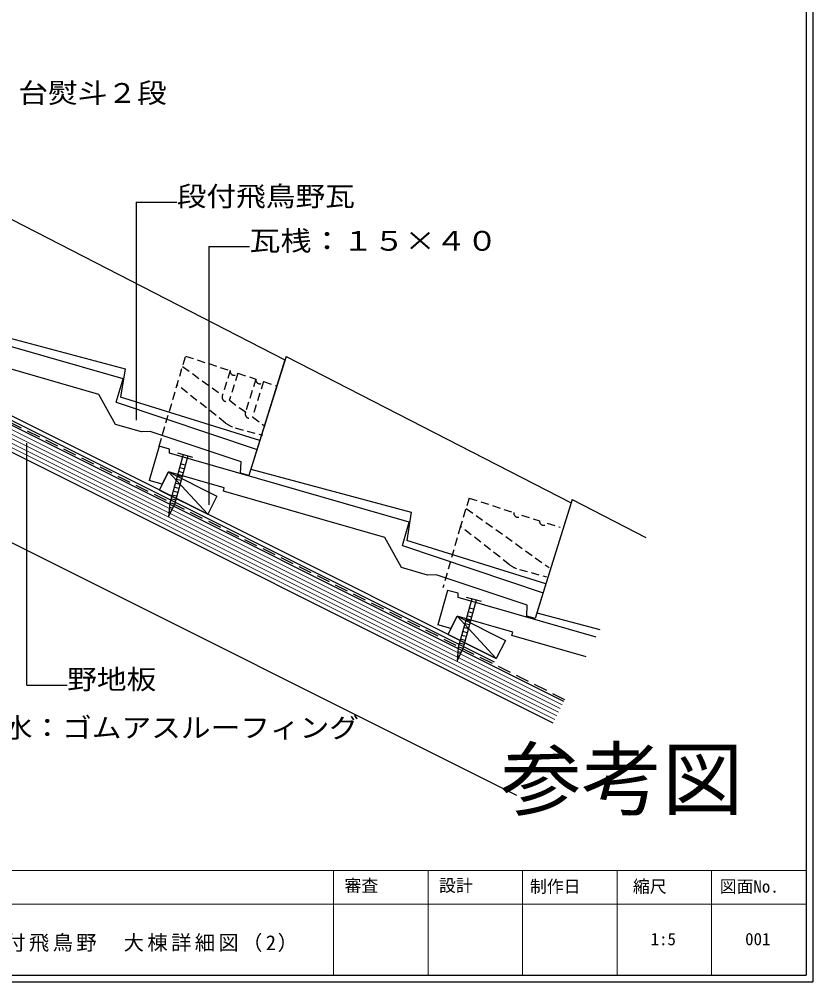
# Model space of a CAD drawing. Units: millimetres, scale not verified. Extents: x -1898 to 2142, y -2692 to 1538.
# Drawn here: x 1554 to 2142, y -1252 to -539 of the extents above; entities that cross this region are included whole.
import ezdxf
from ezdxf.enums import TextEntityAlignment as Align

# ---------------------------------------------------------------- set-up
doc = ezdxf.new("R2010")
doc.units = ezdxf.units.MM
doc.header["$LTSCALE"] = 5
doc.linetypes.add('DASHED1', pattern=[1.8, 1.2, -0.6])
doc.linetypes.add('DASHED2', pattern=[3, 2, -1])
doc.layers.add('0-A', color=2, linetype='Continuous', lineweight=25)
doc.styles.add('ＭＳ ゴシック', font='')
doc.styles.get('ＭＳ ゴシック').set_extended_font_data('MS Gothic')

msp = doc.modelspace()

# ---------------------------------------------------------------- linework, layer by layer
at = {"layer": '0-A'}
for p, q in [((2136.806, 93.147), (2136.806, -1246.853)), ((1539.636, -682.739), (1750.779, -791.072)), ((1612.92, -816.791), (1493.181, -782.466)), ((1750.779, -791.072), (1724.084, -876.748)), ((1751.607, -788.751), (1962.747, -897.129)), ((1632.39, -797.897), (1629.007, -818.836)), ((1625.826, -822.573), (1630.787, -805.268)), ((1625.262, -839.056), (1612.92, -816.791)), ((1732.118, -850.964), (1629.007, -818.836)), ((1625.826, -822.573), (1730.189, -857.693)), ((1644.487, -844.567), (1625.262, -839.056)), ((1650.807, -844.298), (1644.487, -844.567)), ((1718.23, -866.747), (1650.807, -844.298)), ((1657.524, -855.051), (1650.216, -880.523)), ((1665.213, -857.256), (1657.639, -855.084)), ((1717.949, -874.989), (1718.23, -866.747)), ((1659.829, -883.281), (1664.508, -874.22)), ((1705.841, -886.077), (1664.508, -874.22)), ((1724.084, -876.748), (1717.949, -874.989)), ((1659.829, -883.281), (1650.216, -880.523)), ((1705.152, -888.479), (1705.841, -886.077)), ((1824.883, -922.827), (1705.152, -888.479)), ((1963.608, -894.705), (1937.462, -978.572)), ((1962.747, -897.129), (1944.077, -957.019)), ((1963.608, -894.705), (2018.185, -922.708)), ((1844.358, -903.934), (1840.971, -924.874)), ((1837.788, -928.609), (1842.752, -911.307)), ((1837.222, -945.092), (1824.883, -922.827)), ((1944.076, -957.019), (1840.971, -924.874)), ((1837.788, -928.609), (1941.994, -963.696)), ((1856.446, -950.608), (1837.222, -945.092)), ((1862.766, -950.339), (1856.446, -950.608)), ((1930.185, -972.801), (1862.766, -950.339)), ((1944.076, -957.019), (1936.037, -982.802)), ((1879.118, -967.285), (1878.984, -964.125)), ((1981.256, -996.565), (1879.118, -967.285)), ((1929.902, -981.041), (1930.185, -972.801)), ((1873.604, -990.153), (1878.282, -981.09)), ((1919.618, -992.941), (1878.282, -981.09)), ((1936.037, -982.802), (1929.902, -981.041)), ((1937.462, -978.572), (1984.039, -991.001)), ((1873.604, -990.153), (1863.99, -987.394)), ((1918.927, -995.342), (1919.618, -992.941)), ((1973.977, -1011.123), (1918.927, -995.342)), ((156.806, -1246.853), (2136.806, -1246.853))]:
    msp.add_line(p, q, dxfattribs=at)
at = {"layer": '0-A', "color": 7}
for p, q in [((2141.806, 98.147), (2141.806, -1251.853)), ((1678.737, -862.323), (1668.826, -898.376)), ((1682.594, -863.383), (1671.506, -860.335)), ((1676.882, -869.072), (1673.507, -868.144)), ((1657.807, -887.62), (1664.515, -874.204)), ((1664.515, -874.204), (1700.292, -892.093)), ((1693.584, -905.509), (1664.515, -874.204)), ((1674.496, -877.75), (1671.121, -876.822)), ((1675.291, -874.858), (1671.917, -873.93)), ((1676.087, -871.965), (1672.712, -871.037)), ((1672.906, -883.536), (1669.531, -882.608)), ((1673.701, -880.643), (1670.326, -879.715)), ((1657.807, -887.62), (1693.584, -905.509)), ((1671.315, -889.321), (1667.941, -888.393)), ((1672.11, -886.428), (1668.736, -885.5)), ((1668.929, -897.999), (1665.554, -897.071)), ((1669.725, -895.107), (1666.35, -894.179)), ((1670.52, -892.214), (1667.145, -891.286)), ((1700.292, -892.093), (1693.584, -905.509)), ((1664.488, -907.554), (1668.826, -898.376)), ((1666.223, -903.883), (1664.873, -903.511)), ((1667.525, -901.129), (1665.162, -900.479)), ((1892.505, -969.208), (1882.593, -1005.261)), ((1896.362, -970.269), (1885.274, -967.22)), ((1890.65, -975.957), (1887.275, -975.03)), ((1871.575, -994.506), (1878.282, -981.09)), ((1878.282, -981.09), (1914.06, -998.978)), ((1907.352, -1012.394), (1878.283, -981.089)), ((1888.264, -984.636), (1884.889, -983.708)), ((1889.059, -981.743), (1885.684, -980.815)), ((1889.855, -978.85), (1886.48, -977.923)), ((1886.673, -990.421), (1883.299, -989.493)), ((1887.469, -987.529), (1884.094, -986.6)), ((1871.575, -994.506), (1907.352, -1012.394)), ((1884.288, -999.099), (1880.913, -998.172)), ((1885.083, -996.207), (1881.708, -995.279)), ((1885.878, -993.314), (1882.504, -992.386)), ((1878.256, -1014.439), (1882.593, -1005.261)), ((1882.697, -1004.884), (1879.322, -1003.957)), ((1883.492, -1001.992), (1880.117, -1001.064)), ((1914.06, -998.978), (1907.352, -1012.394)), ((1879.991, -1010.768), (1878.64, -1010.397)), ((1881.292, -1008.014), (1878.93, -1007.365)), ((151.807, -1251.853), (2141.806, -1251.853))]:
    msp.add_line(p, q, dxfattribs=at)
at = {"layer": '0-A', "color": 3}
for p, q in [((1957.46, -1044.157), (1192.247, -661.544)), ((1906.01, -1015.078), (1193.588, -658.862)), ((1907.352, -1012.394), (1194.93, -656.179)), ((1949.41, -1060.257), (1184.197, -677.644)), ((1922.577, -1113.922), (1184.197, -744.727))]:
    msp.add_line(p, q, dxfattribs=at)
at = {"layer": '0-A', "color": 6, "linetype": 'DASHED2'}
msp.add_line((1197.613, -662.551), (1958.131, -1042.815), dxfattribs=at)
at = {"layer": '0-A', "color": 4, "lineweight": 9}
for p, q in [((1953.435, -1052.207), (1188.221, -669.595)), ((1954.776, -1049.524), (1189.563, -666.911)), ((1956.118, -1046.84), (1190.905, -664.228)), ((1950.752, -1057.574), (1185.538, -674.961)), ((1952.093, -1054.89), (1186.88, -672.278)), ((156.806, -1169.493), (2136.806, -1169.493)), ((1786.806, -1169.493), (1786.806, -1246.853)), ((1856.806, -1169.493), (1856.806, -1246.853)), ((1926.806, -1169.493), (1926.806, -1246.853)), ((1996.806, -1169.493), (1996.806, -1246.853)), ((2066.806, -1169.493), (2066.806, -1246.853)), ((1487.028, -1194.502), (2136.806, -1194.502))]:
    msp.add_line(p, q, dxfattribs=at)
at = {"layer": '0-A', "color": 6}
for p, q in [((1640.611, -674.244), (1670.611, -674.244)), ((1640.611, -674.244), (1640.611, -835.765)), ((1694.451, -707.227), (1694.451, -898.578)), ((1694.451, -707.227), (1724.451, -707.227)), ((1559.458, -1032.075), (1559.458, -852.949)), ((1559.458, -1032.075), (1589.458, -1032.075))]:
    msp.add_line(p, q, dxfattribs=at)
at = {"layer": '0-A', "linetype": 'DASHED1'}
for p, q in [((1657.524, -855.051), (1677.173, -788.376)), ((1677.173, -788.376), (1710.151, -799.172)), ((1674.9, -796.093), (1704.456, -817.439)), ((1710.151, -799.172), (1704.456, -817.439)), ((1715.855, -801.04), (1709.544, -821.281)), ((1715.855, -801.04), (1729.161, -805.395)), ((1729.161, -805.395), (1721.557, -829.789)), ((1706.776, -837.956), (1670.916, -809.61)), ((1734.864, -807.262), (1744.368, -810.373)), ((1709.587, -821.144), (1721.557, -829.789)), ((1713.994, -841.583), (1734.158, -846.994)), ((1887.332, -893.52), (1880.802, -914.482)), ((1887.332, -893.52), (1920.313, -904.309)), ((1884.995, -901.172), (1946.485, -945.065)), ((1926.036, -906.117), (1939.389, -910.328)), ((1945.111, -912.137), (1954.648, -915.145)), ((1880.802, -914.482), (1867.717, -960.133)), ((1917.211, -942.936), (1880.9, -914.561)), ((1924.448, -946.521), (1944.643, -951.822))]:
    msp.add_line(p, q, dxfattribs=at)
at = {"layer": '0-A'}
for points in [[(1539.636, -682.739), (1513.629, -766.206), (1632.39, -797.897)], [(1630.787, -805.268), (1453.372, -754.409), (1453.237, -751.249)], [(1751.607, -788.751), (1725.598, -872.226), (1844.358, -903.934)], [(1842.752, -911.307), (1665.347, -860.416), (1665.213, -857.256)], [(1878.984, -964.125), (1871.295, -961.922), (1863.99, -987.394)]]:
    msp.add_lwpolyline(points, dxfattribs=at)
at = {"layer": '0-A', "linetype": 'DASHED1'}
msp.add_lwpolyline([(1734.864, -807.262), (1726.686, -833.494), (1736.039, -840.249)], dxfattribs=at)
at = {"layer": '0-A', "color": 7}
for points in [[(1675.363, -861.395), (1665.452, -897.447), (1664.488, -907.554)], [(1889.13, -968.281), (1879.219, -1004.333), (1878.256, -1014.439)]]:
    msp.add_lwpolyline(points, dxfattribs=at)
at = {"layer": '0-A', "linetype": 'DASHED1'}
for centre, radius, start, end in [((1713.175, -799.582), 3.051, 172.27147, 331.48193), ((1732.184, -805.805), 3.05, 172.26218, 331.48708), ((1707.381, -818.795), 3.223, 155.10963, 313.21535), ((1724.479, -831.145), 3.222, 155.09927, 313.21931), ((1719.178, -822.265), 20, 231.67448, 254.9771), ((1923.343, -904.687), 3.051, 172.88373, 332.09419), ((1942.418, -910.707), 3.05, 172.87453, 332.09943), ((1929.525, -927.177), 20, 231.99127, 255.29388)]:
    msp.add_arc(centre, radius, start, end, dxfattribs=at)

# ---------------------------------------------------------------- texts
at = {"layer": '0-A', "color": 3, "style": 'ＭＳ ゴシック'}
for s, width, p in [('台熨斗２段', 1.1, (1553.223, -605.188)), ('段付飛鳥野瓦', 1.1, (1670.611, -681.744)), ('瓦桟：１５×４０', 1.15, (1724.451, -714.727)), ('野地板', 1.1, (1589.458, -1039.575)), ('防水：ゴムアスルーフィング', 1.1, (1519.693, -1075.401))]:
    msp.add_text(s, height=14.66, dxfattribs=dict(at, width=width)).set_placement(p, align=Align.BOTTOM_LEFT)
at = {"layer": '0-A', "color": 7, "style": 'ＭＳ ゴシック'}
msp.add_text('参考図', height=43.99, dxfattribs=at).set_placement((1910.34, -1136.964), align=Align.BOTTOM_LEFT)
at = {"layer": '0-A', "color": 3, "style": 'ＭＳ ゴシック'}
for s, p in [('審査', (1794.896, -1187.879)), ('設計', (1864.896, -1187.879)), ('制作日', (1932.279, -1188.605)), ('縮尺', (2008.529, -1188.605)), ('図面No.', (2072.874, -1188.605)), ('1:5', (2021.718, -1227.544)), ('001', (2091.718, -1227.544))]:
    msp.add_text(s, height=9.164, dxfattribs=at).set_placement(p, align=Align.BOTTOM_LEFT)
at = {"layer": '0-A', "color": 7, "insert": (1525.979, -1229.844), "char_height": 11, "attachment_point": 7, "style": 'ＭＳ ゴシック'}
msp.add_mtext('\\T1.17;段付飛鳥野\u3000大棟詳細図（2）', dxfattribs=at)

doc.saveas('drawing.dxf')
